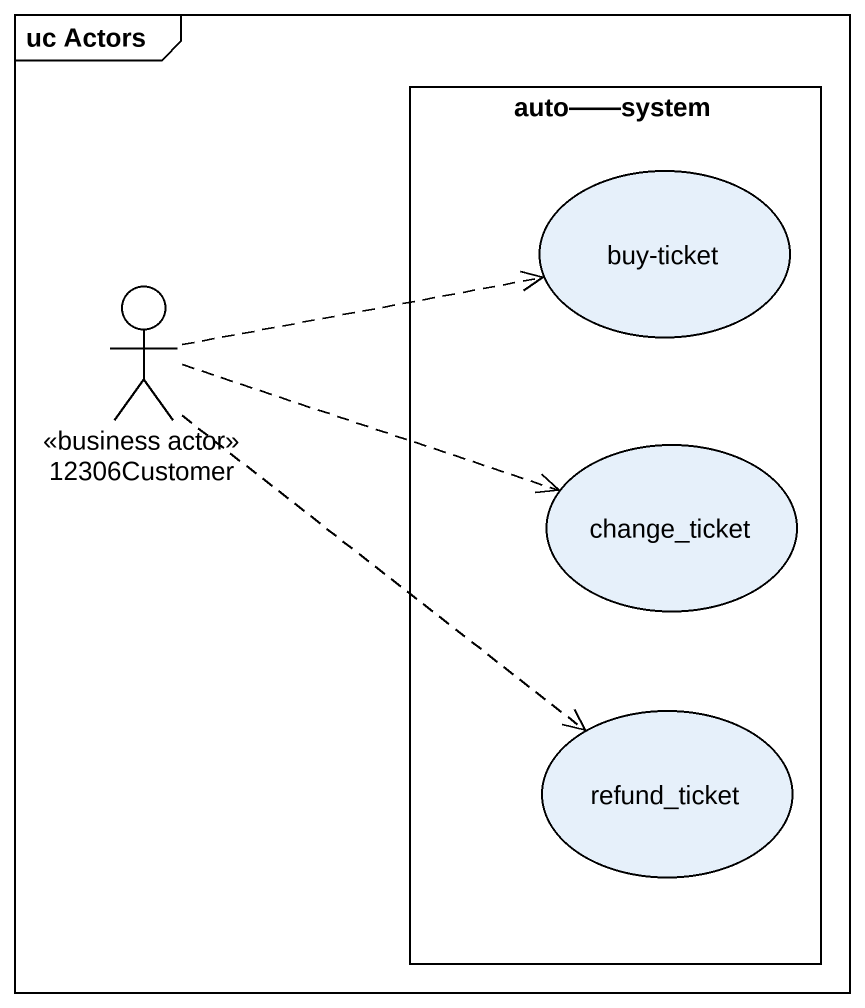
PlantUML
@startuml
mainframe uc Actors
rectangle "auto——system" as auto_system {
  usecase "buy-ticket" as buy_ticket
  usecase change_ticket
  usecase refund_ticket
}
actor "12306Customer" as a12306Customer <<business actor>>
a12306Customer .right.> buy_ticket
a12306Customer .right.> change_ticket
a12306Customer ..> refund_ticket
@enduml
